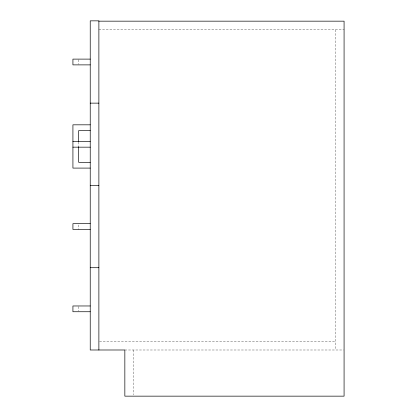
<?xml version="1.0" encoding="UTF-8"?>
<svg xmlns="http://www.w3.org/2000/svg" width="417" height="417" viewBox="0 0 417 417"><rect width="100%" height="100%" fill="white"/><g stroke="black" fill="none" stroke-linecap="round" stroke-linejoin="round"><path stroke-width="0.31" stroke-dasharray="2.08 1.56" d="M98.881 29.816L344.077 29.816M99.533 341.309L335.424 341.309M124.845 349.993L343.462 349.993M335.424 29.816L335.424 349.993M133.497 349.993L133.497 394.852M78.683 59.751L78.683 64.239M78.683 142.035L78.683 146.784M78.683 224.961L78.683 229.449M78.683 306.61L78.683 311.098"/><path stroke-width="0.63" d="M98.881 21.163L344.077 21.163L344.077 396.15L124.845 396.15L124.845 349.993L90.228 349.993L90.228 20.85L98.881 20.85L98.881 349.993M90.228 59.11L72.923 59.11L72.923 64.88L90.228 64.88M90.228 103.135L98.881 103.135M90.228 124.824L72.923 124.824L72.923 168.093L90.228 168.093M90.228 130.589L78.683 130.589L78.683 141.598M72.923 141.394L90.228 141.394M72.923 147.165L90.228 147.165M90.228 162.333L78.683 162.333L78.683 146.784M90.228 185.424L98.881 185.424M90.228 223.679L72.923 223.679L72.923 229.449L90.228 229.449M90.228 267.709L98.881 267.709M90.228 305.969L72.923 305.969L72.923 311.739L90.228 311.739"/></g></svg>
